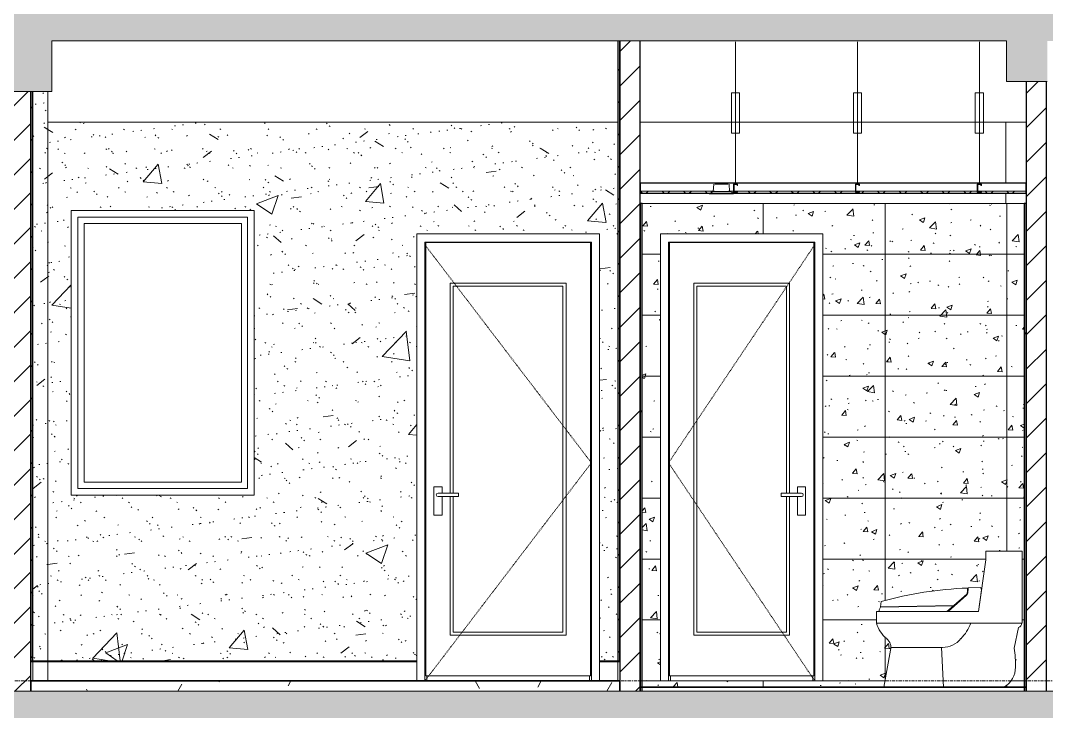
# Model space of a CAD drawing. Header units: millimetres. Extents: x -92143 to -2058, y -8802 to 35300.
# Drawn here: x -61687 to -56637, y 25850 to 29250 of the extents above; entities that cross this region are included whole.
import ezdxf

# ---------------------------------------------------------------- set-up
doc = ezdxf.new("R2010")
doc.units = ezdxf.units.MM
doc.linetypes.add('Centre', pattern=[31.75, 6.35, -4.7625, 15.875, -4.7625])
doc.linetypes.add('Dash', pattern=[6.35, 3.175, -3.175])
for name, color, linetype, lineweight in [('0-1', 7, 'Continuous', 5), ('A-CLNG-1', 250, 'Continuous', 25), ('A-CLNG-2', 7, 'Continuous', 9), ('A-CLNG-PATT-1', 9, 'Continuous', 9), ('A-DETL-GENF', 92, 'Continuous', 9), ('A-DETL-GENF-1', 7, 'Continuous', 9), ('A-DETL-GENF-HDLN-1', 7, 'Dash', 9), ('A-DETL-THIN', 151, 'Continuous', 9), ('A-DOOR', 31, 'Continuous', 9), ('A-DOOR-1', 7, 'Continuous', 9), ('A-FLOR-1', 10, 'Continuous', 35), ('A-FLOR-HRAL', 11, 'Continuous', 9), ('A-FLOR-HRAL-1', 253, 'Continuous', 18), ('A-FLOR-HRAL-2', 9, 'Continuous', 9), ('A-FLOR-LEVL-2', 51, 'Centre', 9), ('A-FLOR-PATT-2', 67, 'Continuous', 9), ('A-GLAZ', 151, 'Continuous', 9), ('A-GLAZ-1', 7, 'Continuous', 9), ('A-WALL-1', 7, 'Continuous', 9), ('A-WALL-2', 250, 'Continuous', 25), ('A-WALL-3', 113, 'Continuous', 25), ('A-WALL-PATT-1', 7, 'Continuous', 9), ('A-WALL-PATT-2', 9, 'Continuous', 9), ('A-WALL-PATT-4', 111, 'Continuous', 9), ('E-LITE-EQPM', 33, 'Continuous', 9), ('E-LITE-EQPM-1', 7, 'Continuous', 9), ('I-WALL-1', 250, 'Continuous', 25), ('I-WALL-2', 7, 'Continuous', 9), ('P-SANR-FIXT', 6, 'Continuous', 9), ('P-SANR-FIXT-1', 7, 'Continuous', 9), ('S-BEAM-2', 7, 'Continuous', 9), ('S-COLS-1', 7, 'Continuous', 9)]:
    doc.layers.add(name, color=color, linetype=linetype, lineweight=lineweight)
pattern_1 = [(0, (-51987.05, 14125), (609.6, 152.4), [50.292, -406.908, 50.292, -406.908, -2438.4]), (0, (-51987.05, 14125), (609.6, 152.4), [-914.4, 50.292, -864.108, 50.292, -406.908, -1066.8]), (0, (-51987.05, 14125), (609.6, 152.4), [-2286, 50.292, -254.508, 50.292, -711.708]), (120, (-51758.45, 14201.2), (-436.7823, 451.7291), [50.292, -406.908, 50.292, -2845.308]), (120, (-51758.45, 14201.2), (-436.7823, 451.7291), [-507.492, -406.908, 50.292, -864.108, -1524]), (120, (-51758.45, 14201.2), (-436.7823, 451.7291), [-1828.8, 50.292, -406.908, 50.292, -1016.508]), (120, (-51758.45, 14201.2), (-436.7823, 451.7291), [-2336.292, -254.508, 50.292, -711.708]), (240, (-51682.25, 14506), (-172.8177, -604.1291), [50.292, -406.908, 50.292, -406.908, -2438.4]), (240, (-51682.25, 14506), (-172.8177, -604.1291), [-914.4, 50.292, -864.108, 50.292, -406.908, -1066.8]), (240, (-51682.25, 14506), (-172.8177, -604.1291), [-2286, 50.292, -254.508, 50.292, -711.708])]
pattern_2 = [(45, (-51987.05, 14125), (-79.5495, 79.5495), [])]
pattern_3 = [(50, (-51987.05, 14125), (1093.104, -95.634), [114.3, -1257.3]), (355, (-51987, 14125), (-211.46, 1146.34), [91.44, -1005.84]), (100.451, (-51896, 14117), (881.656, 1050.7), [97.14, -1068.54]), (46.184, (-51987, 14429.8), (1626.47, -252.26), [171.45, -1885.95]), (96.636, (-51851.5, 14408.8), (1424.42, 1484.57), [145.71, -1602.81]), (351.184, (-51987, 14429.8), (1424.43, 1484.55), [137.16, -1508.76]), (21, (-51834.65, 14353.6), (909.686, -613.59), [114.3, -1257.3]), (326, (-51834.7, 14353.6), (370.81, 1105.13), [91.44, -1005.84]), (71.451, (-51758.8, 14302.5), (1280.503, 491.53), [97.14, -1068.54]), (37.5, (-51987.05, 14125), (18.531, 507.33), [50.292, -943.356, 50.292, -970.788, -1009.65]), (37.5, (-51987.05, 14125), (18.531, 507.33), [-2014.728, 50.292, -959.358]), (7.5, (-51987.05, 14125), (400.918, 601.084), [50.292, -531.876, 50.292, -920.496, -384.81]), (7.5, (-51987.05, 14125), (400.918, 601.084), [-1552.956, 50.292, -334.518]), (327.5, (-52326.9, 14125), (813.545, -34.374), [50.292, -330.708, 50.292, -1138.428, -1577.34]), (327.5, (-52326.9, 14125), (813.545, -34.374), [-1569.72, 50.29, -1527.05]), (317.5, (-52479.3, 14125), (888.775, 152.56), [50.292, -445.008, 50.292, -739.14, -1120.14]), (317.5, (-52479.3, 14125), (888.775, 152.56), [-1284.73, 50.29, -1069.85])]
pattern_4 = [(37.5, (-51987.05, 14125), (-4.7995, 146.8239), [5.029, -110.795, 5.029, -124.511, -123.825]), (37.5, (-51987.05, 14125), (-4.7995, 146.8239), [-245.364, 5.029, -118.796]), (7.5, (-51987.05, 14125), (134.8574, 215.0472), [5.029, -57.455, 5.029, -99.365, -40.005]), (7.5, (-51987.05, 14125), (134.8574, 215.0472), [-166.878, 5.029, -34.976]), (327.5, (-52080.78, 14125), (237.2978, 0.4316), [5.029, -33.071, 5.029, -132.131, -179.07]), (327.5, (-52080.78, 14125), (237.2978, 0.4316), [-175.26, 5.029, -174.041]), (317.5, (-52080.78, 14125), (229.067, 66.8792), [5.029, -14.021, 5.029, -84.887, -102.87]), (317.5, (-52080.78, 14125), (229.067, 66.8792), [-108.966, 5.029, -97.841])]
pattern_5 = [(45, (-51987.05, 14125), (-84.8528, 84.8528), [])]

# ---------------------------------------------------------------- blocks, each defined once
blk = doc.blocks.new('NCV_TKTC_KET CAU_rvt-1-TKCS_MẶT CẮT E')
at = {"layer": 'S-BEAM-2'}
for p, q in [((-58746.9, 28750), (-61551.9, 28750)), ((-56736.9, 28750), (-58636.9, 28750))]:
    blk.add_line(p, q, dxfattribs=at)
blk = doc.blocks.new('Railing - Railing-915982-TKCS_MẶT CẮT E')
at = {"layer": 'A-FLOR-HRAL-1'}
for p, q in [((-58736.9, 5695), (-58746.9, 5695)), ((-58746.9, 5695), (-58746.9, 5600)), ((-58736.9, 5600), (-58736.9, 5695)), ((-58746.9, 5600), (-58736.9, 5600))]:
    blk.add_line(p, q, dxfattribs=at)
at = {"layer": 'A-FLOR-HRAL-2'}
for p, q in [((-58837, 5600), (-58837, 5695)), ((-58837, 5695), (-58746.9, 5695))]:
    blk.add_line(p, q, dxfattribs=at)
blk = doc.blocks.new('Railing - Railing-915983-TKCS_MẶT CẮT E')
at = {"layer": 'A-FLOR-HRAL-1'}
for p, q in [((-61626.9, 5695), (-61636.9, 5695)), ((-61636.9, 5695), (-61636.9, 5600)), ((-61626.9, 5600), (-61626.9, 5695)), ((-61636.9, 5600), (-61626.9, 5600))]:
    blk.add_line(p, q, dxfattribs=at)
at = {"layer": 'A-FLOR-HRAL-2'}
for p, q in [((-61626.9, 5695), (-61551.9, 5695)), ((-61551.9, 5600), (-61551.9, 5695)), ((-61551.9, 5695), (-59737, 5695)), ((-59737, 5695), (-59737, 5600))]:
    blk.add_line(p, q, dxfattribs=at)
blk = doc.blocks.new('DOOR_CW_01 CANH MO-PANEL KINH - DIW_01-900x2200-CỬA GỖ VÂN LAMINATE-553393-TKCS_MẶT CẮT E')
at = {"layer": 'A-DETL-GENF-HDLN-1'}
for p, q in [((-50676.9, 6673.5), (-51496.9, 7747)), ((-51496.9, 5600), (-50676.9, 6673.5))]:
    blk.add_line(p, q, dxfattribs=at)
at = {"layer": 'A-DOOR-1'}
for p, q in [((-51496.9, 7760), (-51496.9, 5600)), ((-51496.9, 7760), (-50676.9, 7760)), ((-50681.9, 7758), (-51491.9, 7758)), ((-51491.9, 7758), (-51491.9, 5626)), ((-50681.9, 5626), (-50681.9, 7758)), ((-50676.9, 5600), (-50676.9, 7760)), ((-51371.9, 6524.5), (-51371.9, 7558)), ((-51371.9, 7558), (-50801.9, 7558)), ((-51356.9, 7543), (-51356.9, 6524.5)), ((-50816.9, 7543), (-51356.9, 7543)), ((-50816.9, 5841), (-50816.9, 7543)), ((-50801.9, 7558), (-50801.9, 5826)), ((-51412.2, 6556), (-51451.7, 6556)), ((-51451.7, 6556), (-51451.7, 6416)), ((-51356.9, 6524.5), (-51431.9, 6524.5)), ((-51412.2, 6524.5), (-51412.2, 6556)), ((-51356.9, 6524.5), (-51331.1, 6524.5)), ((-51331.1, 6524.5), (-51331.1, 6507.5)), ((-51356.9, 6507.5), (-51431.9, 6507.5)), ((-51412.2, 6416), (-51412.2, 6507.5)), ((-51371.9, 5826), (-51371.9, 6507.5)), ((-51356.9, 6507.5), (-51356.9, 5841)), ((-51331.1, 6507.5), (-51356.9, 6507.5)), ((-51451.7, 6416), (-51412.2, 6416)), ((-50801.9, 5826), (-51371.9, 5826)), ((-51356.9, 5841), (-50816.9, 5841)), ((-51536.9, 5695), (-51536.9, 5700)), ((-50636.9, 5700), (-50636.9, 5695)), ((-51491.9, 5626), (-50681.9, 5626)), ((-51486.9, 5626), (-51486.9, 5600)), ((-50686.9, 5626), (-50686.9, 5600))]:
    blk.add_line(p, q, dxfattribs=at)
for start, end in [(90, 180), (180, 270)]:
    blk.add_arc((-51431.9, 6516), 8.5, start, end, dxfattribs=at)
blk = doc.blocks.new('DOOR_CW_01 CANH MO-PANEL KINH - DIG_02-800x2200-CỬA NHÔM KÍNH-401063-TKCS_MẶT CẮT E')
at = {"layer": 'A-DETL-GENF-HDLN-1'}
for p, q in [((-50297.3, 6673.5), (-49577.3, 7747)), ((-49577.3, 5600), (-50297.3, 6673.5))]:
    blk.add_line(p, q, dxfattribs=at)
at = {"layer": 'A-DOOR-1'}
for p, q in [((-50297.3, 7760), (-50297.3, 5600)), ((-50297.3, 7760), (-49577.3, 7760)), ((-50292.3, 7758), (-50292.3, 5626)), ((-49582.3, 7758), (-50292.3, 7758)), ((-49582.3, 5626), (-49582.3, 7758)), ((-49577.3, 5600), (-49577.3, 7760)), ((-50172.3, 7558), (-49702.3, 7558)), ((-50172.3, 5826), (-50172.3, 7558)), ((-49717.3, 7543), (-50157.3, 7543)), ((-50157.3, 7543), (-50157.3, 5841)), ((-49717.3, 6524.5), (-49717.3, 7543)), ((-49702.3, 7558), (-49702.3, 6524.5)), ((-49743.2, 6524.5), (-49717.3, 6524.5)), ((-49743.2, 6507.5), (-49743.2, 6524.5)), ((-49642.3, 6524.5), (-49717.3, 6524.5)), ((-49662.1, 6556), (-49662.1, 6524.5)), ((-49622.6, 6556), (-49662.1, 6556)), ((-49622.6, 6416), (-49622.6, 6556)), ((-49717.3, 6507.5), (-49743.2, 6507.5)), ((-49717.3, 5841), (-49717.3, 6507.5)), ((-49642.3, 6507.5), (-49717.3, 6507.5)), ((-49702.3, 6507.5), (-49702.3, 5826)), ((-49662.1, 6507.5), (-49662.1, 6416)), ((-49662.1, 6416), (-49622.6, 6416)), ((-49702.3, 5826), (-50172.3, 5826)), ((-50157.3, 5841), (-49717.3, 5841)), ((-50292.3, 5626), (-49582.3, 5626)), ((-50287.3, 5600), (-50287.3, 5626)), ((-49587.3, 5600), (-49587.3, 5626))]:
    blk.add_line(p, q, dxfattribs=at)
for start, end in [(0, 90), (270, 360)]:
    blk.add_arc((-49642.3, 6516), 8.5, start, end, dxfattribs=at)
blk = doc.blocks.new('M_Fixed - 900 x 1400-901191-TKCS_MẶT CẮT E')
at = {"layer": 'A-GLAZ-1'}
for p, q in [((-53204.9, 6547), (-53204.9, 7883)), ((-53204.9, 7883), (-52368.9, 7883)), ((-52368.9, 7883), (-52368.9, 6547)), ((-53173.9, 6578), (-53173.9, 7852)), ((-53173.9, 7852), (-52399.9, 7852)), ((-52399.9, 7852), (-52399.9, 6578)), ((-52399.9, 6578), (-53173.9, 6578)), ((-52368.9, 6547), (-53204.9, 6547))]:
    blk.add_line(p, q, dxfattribs=at)
blk = doc.blocks.new('TOILET - TOILET-348229-TKCS_MẶT CẮT E')
at = {"layer": 'P-SANR-FIXT-1'}
for p, q in [((-48735.6, 6238.8), (-48735.6, 6196.1)), ((-48556.6, 6238.8), (-48735.6, 6238.8)), ((-48556.6, 5884.5), (-48556.6, 6238.8)), ((-48735.6, 6196.1), (-48772.1, 5942.7)), ((-48830.9, 6022.1), (-48920.2, 5942.7)), ((-48892.8, 5971.6), (-48829.5, 6027.8)), ((-48825.8, 6040.7), (-48825.8, 6057.1)), ((-48762.2, 6059.4), (-48823, 6057.8)), ((-48772.1, 5942.7), (-48756.8, 6048.9)), ((-48756.8, 6048.9), (-48760.2, 6058.1)), ((-49251, 5991.3), (-49254.7, 5965.3)), ((-49254.7, 5965.3), (-48892.8, 5971.6)), ((-48894.8, 5970), (-49253.9, 5963.7)), ((-48926.9, 5942.7), (-48894.8, 5970)), ((-48772.1, 5942.7), (-49273.5, 5942.7)), ((-49273.5, 5942.7), (-49273.5, 5884.5)), ((-49260.4, 5950.7), (-49260.4, 5942.7)), ((-49260.4, 5942.7), (-48926.9, 5942.7)), ((-48920.2, 5942.7), (-48772.1, 5942.7)), ((-49273.5, 5884.5), (-48556.6, 5884.5)), ((-48596, 5760.8), (-48574.2, 5863.3)), ((-48559.8, 5884.5), (-48556.6, 5884.5)), ((-48948.9, 5764.9), (-49202.5, 5764.9)), ((-48943.9, 5570), (-48954.1, 5764.9)), ((-49204, 5751.5), (-49237.9, 5570))]:
    blk.add_line(p, q, dxfattribs=at)
for centre, radius, start, end in [((-48763.6, 4249.5), 1808.7, 91.9695, 105.6338), ((-48847.1, 6039.8), 24, 312.6549, 353.3451), ((-48850.1, 6040.7), 24.3, 328, 0), ((-50067.9, 6068.4), 1244.9, 358.5564, 359.5142), ((-48762.2, 6057.2), 2.2, 24.5161, 91.4839), ((-49228.4, 5943), 32.8, 140.9297, 166.5514), ((-49128.9, 5924.8), 150, 195.5839, 230.9413), ((-49003.8, 5954.4), 206.2, 314.8639, 340.1683), ((-48578.4, 5881.7), 18.9, 283, 8.4414), ((-49259.2, 5764.2), 56.7, 347.0587, 50.9413), ((-48948.9, 5881.3), 116.3, 270, 321.1214), ((-49152.3, 5674.2), 563, 359.4277, 8.8404), ((-48706, 5669.8), 116.7, 300.6227, 359.4277)]:
    blk.add_arc(centre, radius, start, end, dxfattribs=at)
blk = doc.blocks.new('LIC_10-ĐÈN LED DOWNLIGHT ÂM TRẦN_ P_6W_ ÁNH SÁNG 4000K - LIC_10-ĐÈN LED DOWNLIGHT ÂM TRẦN_ P_6W_ ÁNH SÁNG 4000K-V2-TKCS_MẶT CẮT E')
at = {"layer": 'E-LITE-EQPM-1'}
for p, q in [((-41874.5, 8045), (-41877, 8009)), ((-41804.5, 8045), (-41869.4, 8045)), ((-41796.9, 8009), (-41799.4, 8045)), ((-41896.9, 8000), (-41896.9, 7998)), ((-41896.9, 7998), (-41891, 7998)), ((-41776.9, 7998), (-41896.9, 7998)), ((-41895.8, 8000), (-41893.4, 8000)), ((-41893.3, 8000), (-41876.1, 8000)), ((-41782.9, 8000), (-41891, 8000)), ((-41887.9, 8009), (-41887.9, 8000)), ((-41885.5, 8000), (-41882.1, 8000)), ((-41791, 8009), (-41882.9, 8009)), ((-41882, 8002), (-41882, 8000)), ((-41881.1, 8000), (-41878.6, 8000)), ((-41873.6, 8000), (-41800.3, 8000)), ((-41860.6, 8000), (-41853.3, 8000)), ((-41820.5, 8000), (-41813.3, 8000)), ((-41797.7, 8000), (-41780.6, 8000)), ((-41795.3, 8000), (-41792.7, 8000)), ((-41791.9, 8000), (-41791.9, 8002)), ((-41791.8, 8000), (-41788.4, 8000)), ((-41785.9, 8000), (-41785.9, 8009)), ((-41782.9, 7998), (-41776.9, 7998)), ((-41780.5, 8000), (-41778.1, 8000)), ((-41776.9, 7998), (-41776.9, 8000))]:
    blk.add_line(p, q, dxfattribs=at)
blk = doc.blocks.new('NCV_TKTC_TANG 6 - 8_rvt-2-TKCS_MẶT CẮT E')
at = {"layer": 'A-CLNG-PATT-1'}
h = blk.add_hatch(dxfattribs=at)
h.set_pattern_fill('FP_4', color=256, style=0, pattern_type=2)
h.set_pattern_definition([(45, (-51987.05, 14125), (-53.033, 53.033), []), (135, (-51987.05, 14125), (-53.033, -53.033), [])])
h.paths.add_polyline_path([(-58636.9, 28400), (-58283.4, 28400), (-58282.9, 28409), (-58636.9, 28410)])
h.paths.add_polyline_path([(-58190.5, 28400), (-56736.9, 28400), (-56736.9, 28410), (-56957.4, 28410), (-56957.4, 28405), (-56977.4, 28405), (-56977.4, 28410), (-57557.4, 28410), (-57557.4, 28405), (-57577.4, 28405), (-57577.4, 28410), (-58157.4, 28409), (-58157.4, 28405), (-58177.4, 28405), (-58177.4, 28410), (-58190.5, 28409)])
h.paths.add_polyline_path([(-58174.9, 28407.5), (-58158.8, 28409), (-58159.9, 28410), (-58174.9, 28409)])
h.paths.add_polyline_path([(-57559.9, 28407.5), (-57559.9, 28410), (-57574.9, 28410), (-57574.9, 28407.5)])
h.paths.add_polyline_path([(-56959.9, 28407.5), (-56959.9, 28410), (-56974.9, 28410), (-56974.9, 28407.5)])
at = {"layer": 'A-FLOR-PATT-2'}
h = blk.add_hatch(dxfattribs=at)
h.set_pattern_fill('FP_2', color=256, style=0, pattern_type=2)
h.set_pattern_definition(pattern_1)
h.paths.add_polyline_path([(-59326, 25950), (-58736.9, 25950), (-58736.9, 26000), (-61636.9, 26000), (-61636.9, 25950), (-59942.5, 25950)])
at = {"layer": 'A-WALL-PATT-1'}
h = blk.add_hatch(dxfattribs=at)
h.set_pattern_fill('FP_5', color=256, style=0, pattern_type=2)
h.set_pattern_definition(pattern_2)
h.paths.add_polyline_path([(-58746.9, 26100), (-58736.9, 26100), (-58736.9, 29150), (-58746.9, 29150), (-58746.9, 26674.6)])
h = blk.add_hatch(dxfattribs=at)
h.set_pattern_fill('FP_5', color=256, style=0, pattern_type=2)
h.set_pattern_definition(pattern_2)
h.paths.add_polyline_path([(-61636.9, 26100), (-61626.9, 26100), (-61626.9, 28900), (-61636.9, 28900), (-61636.9, 26674.6)])
at = {"layer": 'A-WALL-PATT-2'}
h = blk.add_hatch(dxfattribs=at)
h.set_pattern_fill('FP_1', color=256, style=0, pattern_type=2)
h.set_pattern_definition(pattern_5)
h.paths.add_polyline_path([(-58636.9, 25950), (-58636.9, 29150), (-58736.9, 29150), (-58736.9, 25950), (-58709.5, 25950)])
h = blk.add_hatch(dxfattribs=at)
h.set_pattern_fill('FP_1', color=256, style=0, pattern_type=2)
h.set_pattern_definition(pattern_5)
h.paths.add_polyline_path([(-56636.9, 25950), (-56636.9, 28950), (-56736.9, 28950), (-56736.9, 25950), (-56705.7, 25950)])
h = blk.add_hatch(dxfattribs=at)
h.set_pattern_fill('FP_7', color=256, style=0, pattern_type=2)
h.set_pattern_definition(pattern_3)
h.paths.add_polyline_path([(-61626.9, 26100), (-61551.9, 26100), (-61551.9, 28900), (-61626.9, 28900), (-61626.9, 26674.6)])
h = blk.add_hatch(dxfattribs=at)
h.set_pattern_fill('FP_6', color=256, style=0, pattern_type=2)
h.set_pattern_definition(pattern_4)
h.paths.add_polyline_path([(-61626.9, 26100), (-61551.9, 26100), (-61551.9, 28900), (-61626.9, 28900), (-61626.9, 26674.6)])
h = blk.add_hatch(dxfattribs=at)
h.set_pattern_fill('FP_7', color=256, style=0, pattern_type=2)
h.set_pattern_definition(pattern_3)
h.paths.add_polyline_path([(-61551.9, 26100), (-59736.9, 26100), (-59736.9, 28200), (-58836.9, 28200), (-58836.9, 26100), (-58746.9, 26100), (-58746.9, 28750), (-61551.9, 28750), (-61551.9, 26674.6)])
h.paths.add_polyline_path([(-60536.9, 26915), (-61436.9, 26915), (-61436.9, 28315), (-60536.9, 28315)])
h = blk.add_hatch(dxfattribs=at)
h.set_pattern_fill('FP_6', color=256, style=0, pattern_type=2)
h.set_pattern_definition(pattern_4)
h.paths.add_polyline_path([(-61551.9, 26100), (-59736.9, 26100), (-59736.9, 28200), (-58836.9, 28200), (-58836.9, 26100), (-58746.9, 26100), (-58746.9, 28750), (-61551.9, 28750), (-61551.9, 26674.6)])
h.paths.add_polyline_path([(-60536.9, 26915), (-61436.9, 26915), (-61436.9, 28315), (-60536.9, 28315)])
h = blk.add_hatch(dxfattribs=at)
h.set_pattern_fill('FP_2', color=256, style=0, pattern_type=2)
h.set_pattern_definition(pattern_1)
h.paths.add_polyline_path([(-58636.9, 25950), (-58626.9, 25950), (-58626.9, 28350), (-58636.9, 28350), (-58636.9, 26674.6)])
h = blk.add_hatch(dxfattribs=at)
h.set_pattern_fill('FP_18', color=256, style=0, pattern_type=2)
h.set_pattern_definition([(50, (-51987.05, 14125), (273.276, -23.909), [28.575, -314.325]), (355, (-51987.05, 14125), (-52.8646, 286.585), [22.86, -251.46]), (100.451, (-51964.28, 14123), (220.414, 262.6745), [24.285, -267.135]), (46.184, (-51987.05, 14201.2), (406.619, -63.0646), [42.862, -471.487]), (96.636, (-51953.17, 14195.94), (356.104, 371.141), [36.428, -400.703]), (351.184, (-51987.05, 14201.2), (356.107, 371.138), [34.29, -377.19]), (21, (-51948.95, 14182.15), (227.4212, -153.3982), [28.575, -314.325]), (326, (-51948.95, 14182.15), (92.7027, 276.282), [22.86, -251.46]), (71.451, (-51930, 14169.37), (320.1254, 122.8816), [24.285, -267.135]), (37.5, (-51987.05, 14125), (4.6325, 126.8326), [5.029, -243.383, 5.029, -250.241, -252.413]), (37.5, (-51987.05, 14125), (4.6325, 126.8326), [-503.682, 5.029, -247.383]), (7.5, (-51987.05, 14125), (100.2292, 150.2711), [5.029, -140.513, 5.029, -237.668, -96.203]), (7.5, (-51987.05, 14125), (100.2292, 150.2711), [-388.239, 5.029, -91.173]), (327.5, (-52072.01, 14125), (203.38684, -8.5935), [5.029, -90.221, 5.029, -292.151, -394.335]), (327.5, (-52072.01, 14125), (203.38684, -8.5935), [-392.43, 5.029, -389.306]), (317.5, (-52110.11, 14125), (222.1944, 38.1398), [5.029, -118.796, 5.029, -192.329, -280.035]), (317.5, (-52110.11, 14125), (222.1944, 38.1398), [-321.183, 5.029, -275.006])])
h.paths.add_polyline_path([(-58626.9, 25970), (-57437.9, 25970), (-57402.5, 26164.1), (-57404, 26176.8), (-57408, 26188.5), (-57414.6, 26199.3), (-57446, 26231.2), (-57462.2, 26255.8), (-57473.5, 26284.5), (-57473.5, 26342.7), (-57460.4, 26342.7), (-57460.4, 26350.7), (-57453.9, 26363.7), (-57094.8, 26370), (-57126.9, 26342.7), (-57120.2, 26342.7), (-57026.5, 26427.8), (-57023.3, 26437), (-57023, 26457.8), (-56960.2, 26458.1), (-56956.8, 26448.9), (-56935.6, 26596.1), (-56935.6, 26638.8), (-56756.6, 26638.8), (-56756.6, 26284.5), (-56759.8, 26284.5), (-56762.9, 26271.1), (-56769.8, 26264.9), (-56774.2, 26263.3), (-56796, 26160.8), (-56790.8, 26114.8), (-56789.7, 26065.8), (-56792.6, 26042.4), (-56801.6, 26017.6), (-56816.1, 25995.4), (-56836.9, 25976), (-56847, 25970), (-56746.9, 25970), (-56746.9, 28350), (-58626.9, 28350), (-58626.9, 26674.6)])
h.paths.add_polyline_path([(-58092.9, 26000), (-58537.3, 26000), (-58537.3, 28200), (-57737.3, 28200), (-57737.3, 26000)])
h.paths.add_polyline_path([(-57454.7, 26365.3), (-57451, 26391.3), (-57311.2, 26424.5), (-57169.1, 26446.5), (-57025.8, 26457.1), (-57027.2, 26435.7), (-57030.9, 26426.5), (-57094.8, 26371.6), (-57453.9, 26365.3)])
h = blk.add_hatch(dxfattribs=at)
h.set_pattern_fill('FP_50', color=256, style=0, pattern_type=2)
h.set_pattern_definition([(0, (-58631.94, 26000), (0, 300), []), (90, (-58631.94, 26000), (-600, 4e-14), [])])
h.paths.add_polyline_path([(-58626.9, 25970), (-57437.9, 25970), (-57402.5, 26164.1), (-57404, 26176.8), (-57408, 26188.5), (-57414.6, 26199.3), (-57446, 26231.2), (-57462.2, 26255.8), (-57473.5, 26284.5), (-57473.5, 26342.7), (-57460.4, 26342.7), (-57460.4, 26350.7), (-57453.9, 26363.7), (-57094.8, 26370), (-57126.9, 26342.7), (-57120.2, 26342.7), (-57026.5, 26427.8), (-57023.3, 26437), (-57023, 26457.8), (-56960.2, 26458.1), (-56956.8, 26448.9), (-56935.6, 26596.1), (-56935.6, 26638.8), (-56756.6, 26638.8), (-56756.6, 26284.5), (-56759.8, 26284.5), (-56762.9, 26271.1), (-56769.8, 26264.9), (-56774.2, 26263.3), (-56796, 26160.8), (-56790.8, 26114.8), (-56789.7, 26065.8), (-56792.6, 26042.4), (-56801.6, 26017.6), (-56816.1, 25995.4), (-56836.9, 25976), (-56847, 25970), (-56746.9, 25970), (-56746.9, 28350), (-58626.9, 28350), (-58626.9, 26674.6)])
h.paths.add_polyline_path([(-58092.9, 26000), (-58537.3, 26000), (-58537.3, 28200), (-57737.3, 28200), (-57737.3, 26000)])
h.paths.add_polyline_path([(-57454.7, 26365.3), (-57451, 26391.3), (-57311.2, 26424.5), (-57169.1, 26446.5), (-57025.8, 26457.1), (-57027.2, 26435.7), (-57030.9, 26426.5), (-57094.8, 26371.6), (-57453.9, 26365.3)])
h = blk.add_hatch(dxfattribs=at)
h.set_pattern_fill('FP_2', color=256, style=0, pattern_type=2)
h.set_pattern_definition(pattern_1)
h.paths.add_polyline_path([(-56736.9, 25950), (-56736.9, 28350), (-56746.9, 28350), (-56746.9, 25950)])
at = {"layer": 'A-CLNG-1'}
for p, q in [((-56736.9, 28450), (-58636.9, 28450)), ((-58636.9, 28450), (-58636.9, 28400)), ((-56736.9, 28400), (-56736.9, 28450)), ((-58636.9, 28400), (-58291, 28400)), ((-58182.9, 28400), (-56736.9, 28400))]:
    blk.add_line(p, q, dxfattribs=at)
at = {"layer": 'A-CLNG-2'}
for p, q in [((-58271.5, 28410), (-58636.9, 28410)), ((-58177, 28410), (-58202.4, 28410)), ((-58158.1, 28410), (-58174.9, 28410)), ((-57577, 28410), (-58157.4, 28410)), ((-57558.1, 28410), (-57574.9, 28410)), ((-56977, 28410), (-57557.4, 28410)), ((-56958.1, 28410), (-56974.9, 28410)), ((-56736.9, 28410), (-56957.4, 28410))]:
    blk.add_line(p, q, dxfattribs=at)
at = {"layer": 'A-FLOR-1'}
for p, q in [((-58736.9, 26000), (-61636.9, 26000)), ((-61636.9, 26000), (-61636.9, 25950)), ((-58736.9, 25950), (-58736.9, 26000)), ((-56736.9, 25970), (-58636.9, 25970)), ((-58636.9, 25970), (-58636.9, 25950)), ((-56736.9, 25950), (-56736.9, 25970))]:
    blk.add_line(p, q, dxfattribs=at)
at = {"layer": 'A-WALL-1'}
for p, q in [((-61561.9, 26100), (-61561.9, 26095)), ((-59736.9, 26095), (-59736.9, 26100)), ((-58836.9, 26100), (-58836.9, 26095))]:
    blk.add_line(p, q, dxfattribs=at)
at = {"layer": 'A-WALL-2'}
for p, q in [((-58736.9, 29150), (-58736.9, 25950)), ((-58636.9, 25950), (-58636.9, 29150)), ((-56736.9, 28950), (-56736.9, 25950)), ((-56636.9, 25950), (-56636.9, 28950))]:
    blk.add_line(p, q, dxfattribs=at)
at = {"layer": 'I-WALL-1'}
for p, q in [((-58746.9, 29150), (-58746.9, 26100)), ((-58736.9, 26100), (-58736.9, 29150)), ((-61636.9, 28900), (-61636.9, 26100)), ((-61626.9, 26100), (-61626.9, 28900)), ((-58626.9, 28350), (-58636.9, 28350)), ((-58636.9, 28350), (-58636.9, 25950)), ((-58626.9, 25950), (-58626.9, 28350)), ((-56746.9, 28350), (-56746.9, 25950)), ((-56736.9, 28350), (-56746.9, 28350)), ((-56736.9, 25950), (-56736.9, 28350)), ((-61636.9, 26100), (-61626.9, 26100)), ((-58746.9, 26100), (-58736.9, 26100))]:
    blk.add_line(p, q, dxfattribs=at)
at = {"layer": 'I-WALL-2'}
for p, q in [((-61551.9, 26100), (-61551.9, 28900)), ((-56746.9, 28350), (-58626.9, 28350)), ((-61436.9, 26915), (-61436.9, 28315)), ((-61436.9, 28315), (-60536.9, 28315)), ((-60536.9, 28315), (-60536.9, 26915)), ((-59736.9, 26100), (-59736.9, 28200)), ((-59736.9, 28200), (-58836.9, 28200)), ((-58836.9, 28200), (-58836.9, 26100)), ((-58537.3, 26000), (-58537.3, 28200)), ((-58537.3, 28200), (-57737.3, 28200)), ((-57737.3, 28200), (-57737.3, 26000)), ((-60536.9, 26915), (-61436.9, 26915)), ((-61626.9, 26100), (-61551.9, 26100)), ((-61551.9, 26100), (-59736.9, 26100)), ((-58836.9, 26100), (-58746.9, 26100)), ((-57737.3, 26000), (-58537.3, 26000))]:
    blk.add_line(p, q, dxfattribs=at)
at = {"layer": 'S-COLS-1'}
for p, q in [((-56836.9, 28450), (-56836.9, 28750)), ((-56836.9, 28350), (-56836.9, 28400))]:
    blk.add_line(p, q, dxfattribs=at)
at = {"layer": 'A-DOOR'}
for name in ['DOOR_CW_01 CANH MO-PANEL KINH - DIW_01-900x2200-CỬA GỖ VÂN LAMINATE-553393-TKCS_MẶT CẮT E', 'DOOR_CW_01 CANH MO-PANEL KINH - DIG_02-800x2200-CỬA NHÔM KÍNH-401063-TKCS_MẶT CẮT E']:
    blk.add_blockref(name, (-8200, 20400), dxfattribs=at)
at = {"layer": 'A-FLOR-HRAL'}
for name in ['Railing - Railing-915983-TKCS_MẶT CẮT E', 'Railing - Railing-915982-TKCS_MẶT CẮT E']:
    blk.add_blockref(name, (0, 20400), dxfattribs=at)
at = {"layer": 'A-GLAZ'}
blk.add_blockref('M_Fixed - 900 x 1400-901191-TKCS_MẶT CẮT E', (-8200, 20400), dxfattribs=at)
at = {"layer": 'E-LITE-EQPM'}
blk.add_blockref('LIC_10-ĐÈN LED DOWNLIGHT ÂM TRẦN_ P_6W_ ÁNH SÁNG 4000K - LIC_10-ĐÈN LED DOWNLIGHT ÂM TRẦN_ P_6W_ ÁNH SÁNG 4000K-V2-TKCS_MẶT CẮT E', (-16400, 20400), dxfattribs=at)
at = {"layer": 'P-SANR-FIXT'}
blk.add_blockref('TOILET - TOILET-348229-TKCS_MẶT CẮT E', (-8200, 20400), dxfattribs=at)
blk = doc.blocks.new('Repeating Detail - THANH TREO TRẦN 700-V208-TKCS_MẶT CẮT E')
at = {"layer": 'A-DETL-GENF'}
for points in [[(-66377.4, 28405), (-66357.4, 28405), (-66357.4, 28411), (-66359.9, 28407.5), (-66374.9, 28407.5), (-66374.9, 28442.5), (-66359.9, 28442.5), (-66357.4, 28439), (-66357.4, 28445), (-66377.4, 28445)], [(-65777.4, 28405), (-65757.4, 28405), (-65757.4, 28411), (-65759.9, 28407.5), (-65774.9, 28407.5), (-65774.9, 28442.5), (-65759.9, 28442.5), (-65757.4, 28439), (-65757.4, 28445), (-65777.4, 28445)], [(-65177.4, 28405), (-65157.4, 28405), (-65157.4, 28411), (-65159.9, 28407.5), (-65174.9, 28407.5), (-65174.9, 28442.5), (-65159.9, 28442.5), (-65157.4, 28439), (-65157.4, 28445), (-65177.4, 28445)]]:
    blk.add_hatch(color=256, dxfattribs=at).paths.add_polyline_path(points)
for p, q in [((-66367.4, 28445), (-66367.4, 29145)), ((-65767.4, 28445), (-65767.4, 29145)), ((-65167.4, 28445), (-65167.4, 29145)), ((-66387.4, 28895), (-66347.4, 28895)), ((-66387.4, 28695), (-66387.4, 28895)), ((-66347.4, 28895), (-66347.4, 28695)), ((-65787.4, 28895), (-65747.4, 28895)), ((-65787.4, 28695), (-65787.4, 28895)), ((-65747.4, 28895), (-65747.4, 28695)), ((-65187.4, 28895), (-65147.4, 28895)), ((-65187.4, 28695), (-65187.4, 28895)), ((-65147.4, 28895), (-65147.4, 28695)), ((-66347.4, 28695), (-66387.4, 28695)), ((-65747.4, 28695), (-65787.4, 28695)), ((-65147.4, 28695), (-65187.4, 28695)), ((-66357.4, 28445), (-66377.4, 28445)), ((-66377.4, 28445), (-66377.4, 28405)), ((-66357.4, 28445), (-66377.4, 28445)), ((-66377.4, 28445), (-66377.4, 28405)), ((-66374.9, 28442.5), (-66359.9, 28442.5)), ((-66374.9, 28407.5), (-66374.9, 28442.5)), ((-66374.9, 28407.5), (-66374.9, 28442.5)), ((-66374.9, 28442.5), (-66359.9, 28442.5)), ((-66359.9, 28442.5), (-66359.9, 28439)), ((-66359.9, 28442.5), (-66359.9, 28439)), ((-66359.9, 28439), (-66357.4, 28439)), ((-66359.9, 28439), (-66357.4, 28439)), ((-66357.4, 28439), (-66357.4, 28445)), ((-66357.4, 28439), (-66357.4, 28445)), ((-65757.4, 28445), (-65777.4, 28445)), ((-65777.4, 28445), (-65777.4, 28405)), ((-65757.4, 28445), (-65777.4, 28445)), ((-65777.4, 28445), (-65777.4, 28405)), ((-65774.9, 28442.5), (-65759.9, 28442.5)), ((-65774.9, 28407.5), (-65774.9, 28442.5)), ((-65774.9, 28407.5), (-65774.9, 28442.5)), ((-65774.9, 28442.5), (-65759.9, 28442.5)), ((-65759.9, 28442.5), (-65759.9, 28439)), ((-65759.9, 28442.5), (-65759.9, 28439)), ((-65759.9, 28439), (-65757.4, 28439)), ((-65759.9, 28439), (-65757.4, 28439)), ((-65757.4, 28439), (-65757.4, 28445)), ((-65757.4, 28439), (-65757.4, 28445)), ((-65157.4, 28445), (-65177.4, 28445)), ((-65177.4, 28445), (-65177.4, 28405)), ((-65157.4, 28445), (-65177.4, 28445)), ((-65177.4, 28445), (-65177.4, 28405)), ((-65174.9, 28442.5), (-65159.9, 28442.5)), ((-65174.9, 28407.5), (-65174.9, 28442.5)), ((-65174.9, 28407.5), (-65174.9, 28442.5)), ((-65174.9, 28442.5), (-65159.9, 28442.5)), ((-65159.9, 28442.5), (-65159.9, 28439)), ((-65159.9, 28442.5), (-65159.9, 28439)), ((-65159.9, 28439), (-65157.4, 28439)), ((-65159.9, 28439), (-65157.4, 28439)), ((-65157.4, 28439), (-65157.4, 28445)), ((-65157.4, 28439), (-65157.4, 28445)), ((-66377.4, 28405), (-66357.4, 28405)), ((-66377.4, 28405), (-66357.4, 28405)), ((-66359.9, 28407.5), (-66374.9, 28407.5)), ((-66359.9, 28407.5), (-66374.9, 28407.5)), ((-66357.4, 28411), (-66359.9, 28411)), ((-66359.9, 28411), (-66359.9, 28407.5)), ((-66357.4, 28411), (-66359.9, 28411)), ((-66359.9, 28411), (-66359.9, 28407.5)), ((-66357.4, 28405), (-66357.4, 28411)), ((-66357.4, 28405), (-66357.4, 28411)), ((-65777.4, 28405), (-65757.4, 28405)), ((-65777.4, 28405), (-65757.4, 28405)), ((-65759.9, 28407.5), (-65774.9, 28407.5)), ((-65759.9, 28407.5), (-65774.9, 28407.5)), ((-65757.4, 28411), (-65759.9, 28411)), ((-65759.9, 28411), (-65759.9, 28407.5)), ((-65757.4, 28411), (-65759.9, 28411)), ((-65759.9, 28411), (-65759.9, 28407.5)), ((-65757.4, 28405), (-65757.4, 28411)), ((-65757.4, 28405), (-65757.4, 28411)), ((-65177.4, 28405), (-65157.4, 28405)), ((-65177.4, 28405), (-65157.4, 28405)), ((-65159.9, 28407.5), (-65174.9, 28407.5)), ((-65159.9, 28407.5), (-65174.9, 28407.5)), ((-65157.4, 28411), (-65159.9, 28411)), ((-65159.9, 28411), (-65159.9, 28407.5)), ((-65157.4, 28411), (-65159.9, 28411)), ((-65159.9, 28411), (-65159.9, 28407.5)), ((-65157.4, 28405), (-65157.4, 28411)), ((-65157.4, 28405), (-65157.4, 28411))]:
    blk.add_line(p, q, dxfattribs=at)

msp = doc.modelspace()

# ---------------------------------------------------------------- hatches: boundary and pattern name
at = {"layer": 'A-DETL-GENF-1'}
h = msp.add_hatch(color=256, dxfattribs=at)
h.paths.add_polyline_path([(-17535.3, 28750), (-17236.9, 28750), (-17236.9, 29350), (-33860.3, 29350), (-33860.3, 28900), (-33460.3, 28900), (-33460.3, 29150), (-30635.3, 29150), (-30635.3, 28950), (-30435.3, 28950), (-30435.3, 29150), (-25735.7, 29150), (-25735.7, 28900), (-25335.7, 28900), (-25335.7, 29150), (-22435.3, 29150), (-22435.3, 28950), (-22235.3, 28950), (-22235.3, 29150), (-17535.3, 29150), (-17535.3, 29109.5)])
h.paths.add_polyline_path([(-77935.7, 28750), (-77935.7, 29150), (-73233.6, 29150), (-73233.6, 28950), (-73033.3, 28950), (-73033.3, 29150), (-70108.5, 29150), (-70108.5, 28900), (-69708.5, 28900), (-69708.5, 29150), (-65032.3, 29150), (-65032.3, 28950), (-64832.3, 28950), (-64832.3, 29150), (-61933.6, 29150), (-61933.6, 28900), (-61533.6, 28900), (-61533.6, 29150), (-56833.3, 29150), (-56833.3, 28950), (-56633.3, 28950), (-56633.3, 29150), (-53733.2, 29150), (-53733.2, 28900), (-53333.2, 28900), (-53333.2, 29150), (-48635.6, 29150), (-48635.6, 28950), (-48435.6, 28950), (-48435.6, 29150), (-45535.3, 29150), (-45535.3, 28900), (-45134.4, 28900), (-45134.4, 29150), (-40434.4, 29150), (-40434.4, 28950), (-40234.4, 28950), (-40234.4, 29150), (-37335.6, 29150), (-37335.6, 28900), (-36935.6, 28900), (-36935.6, 29350), (-78233.3, 29350), (-78233.3, 28750)])
msp.add_hatch(color=256, dxfattribs=at).paths.add_polyline_path([(-77935.7, 25350), (-77935.7, 25750), (-73233.6, 25750), (-73233.6, 25550), (-73033.3, 25550), (-73033.3, 25750), (-70108.5, 25750), (-70108.5, 25500), (-69708.5, 25500), (-69708.5, 25750), (-65032.3, 25750), (-65032.3, 25550), (-64832.3, 25550), (-64832.3, 25750), (-61933.6, 25750), (-61933.6, 25500), (-61533.6, 25500), (-61533.6, 25750), (-56833.3, 25750), (-56833.3, 25550), (-56633.3, 25550), (-56633.3, 25750), (-53733.2, 25750), (-53733.2, 25500), (-53333.2, 25500), (-53333.2, 25750), (-48635.6, 25750), (-48635.6, 25550), (-48435.6, 25550), (-48435.6, 25750), (-45535.3, 25750), (-45535.3, 25500), (-45134.4, 25500), (-45134.4, 25750), (-40434.4, 25750), (-40434.4, 25550), (-40234.4, 25550), (-40234.4, 25750), (-37436.9, 25750), (-37436.9, 25500), (-37037.4, 25500), (-37037.4, 25750), (-33860.3, 25750), (-33860.3, 25500), (-33436.9, 25500), (-33436.9, 25750), (-30635.3, 25750), (-30635.3, 25550), (-30435.3, 25550), (-30435.3, 25750), (-25735.7, 25750), (-25735.7, 25500), (-25335.7, 25500), (-25335.7, 25750), (-22435.3, 25750), (-22435.3, 25550), (-22235.3, 25550), (-22235.3, 25750), (-17535.3, 25750), (-17535.3, 25350), (-17236.9, 25350), (-17236.9, 25950), (-78233.3, 25950), (-78233.3, 25350)])
at = {"layer": 'A-WALL-PATT-4'}
h = msp.add_hatch(dxfattribs=at)
h.set_pattern_fill('FP_1', color=256, style=0, pattern_type=2)
h.set_pattern_definition(pattern_5)
h.paths.add_polyline_path([(-61636.9, 25950), (-61636.9, 28900), (-61836.9, 28900), (-61836.9, 25950), (-61792.2, 25950)])

# ---------------------------------------------------------------- linework, layer by layer
at = {"layer": 'A-DETL-THIN'}
for p, q in [((-61533.6, 28900), (-61533.6, 29150)), ((-61533.6, 29150), (-56833.3, 29150)), ((-56833.3, 29150), (-56833.3, 28950)), ((-56833.3, 28950), (-56633.3, 28950)), ((-61933.6, 28900), (-61533.6, 28900)), ((-37037.4, 25950), (-78233.3, 25950))]:
    msp.add_line(p, q, dxfattribs=at)
at = {"layer": 'A-FLOR-LEVL-2'}
msp.add_line((-92142.8, 26000), (-5549.7, 26000), dxfattribs=at)
at = {"layer": 'A-WALL-3'}
msp.add_line((-61636.9, 25950), (-61636.9, 28900), dxfattribs=at)

# ---------------------------------------------------------------- block references
at = {"layer": '0-1'}
for name in ['NCV_TKTC_KET CAU_rvt-1-TKCS_MẶT CẮT E', 'NCV_TKTC_TANG 6 - 8_rvt-2-TKCS_MẶT CẮT E']:
    msp.add_blockref(name, (0, 0), dxfattribs=at)
at = {"layer": 'A-DETL-GENF'}
msp.add_blockref('Repeating Detail - THANH TREO TRẦN 700-V208-TKCS_MẶT CẮT E', (8200, 0), dxfattribs=at)

doc.saveas('drawing.dxf')
